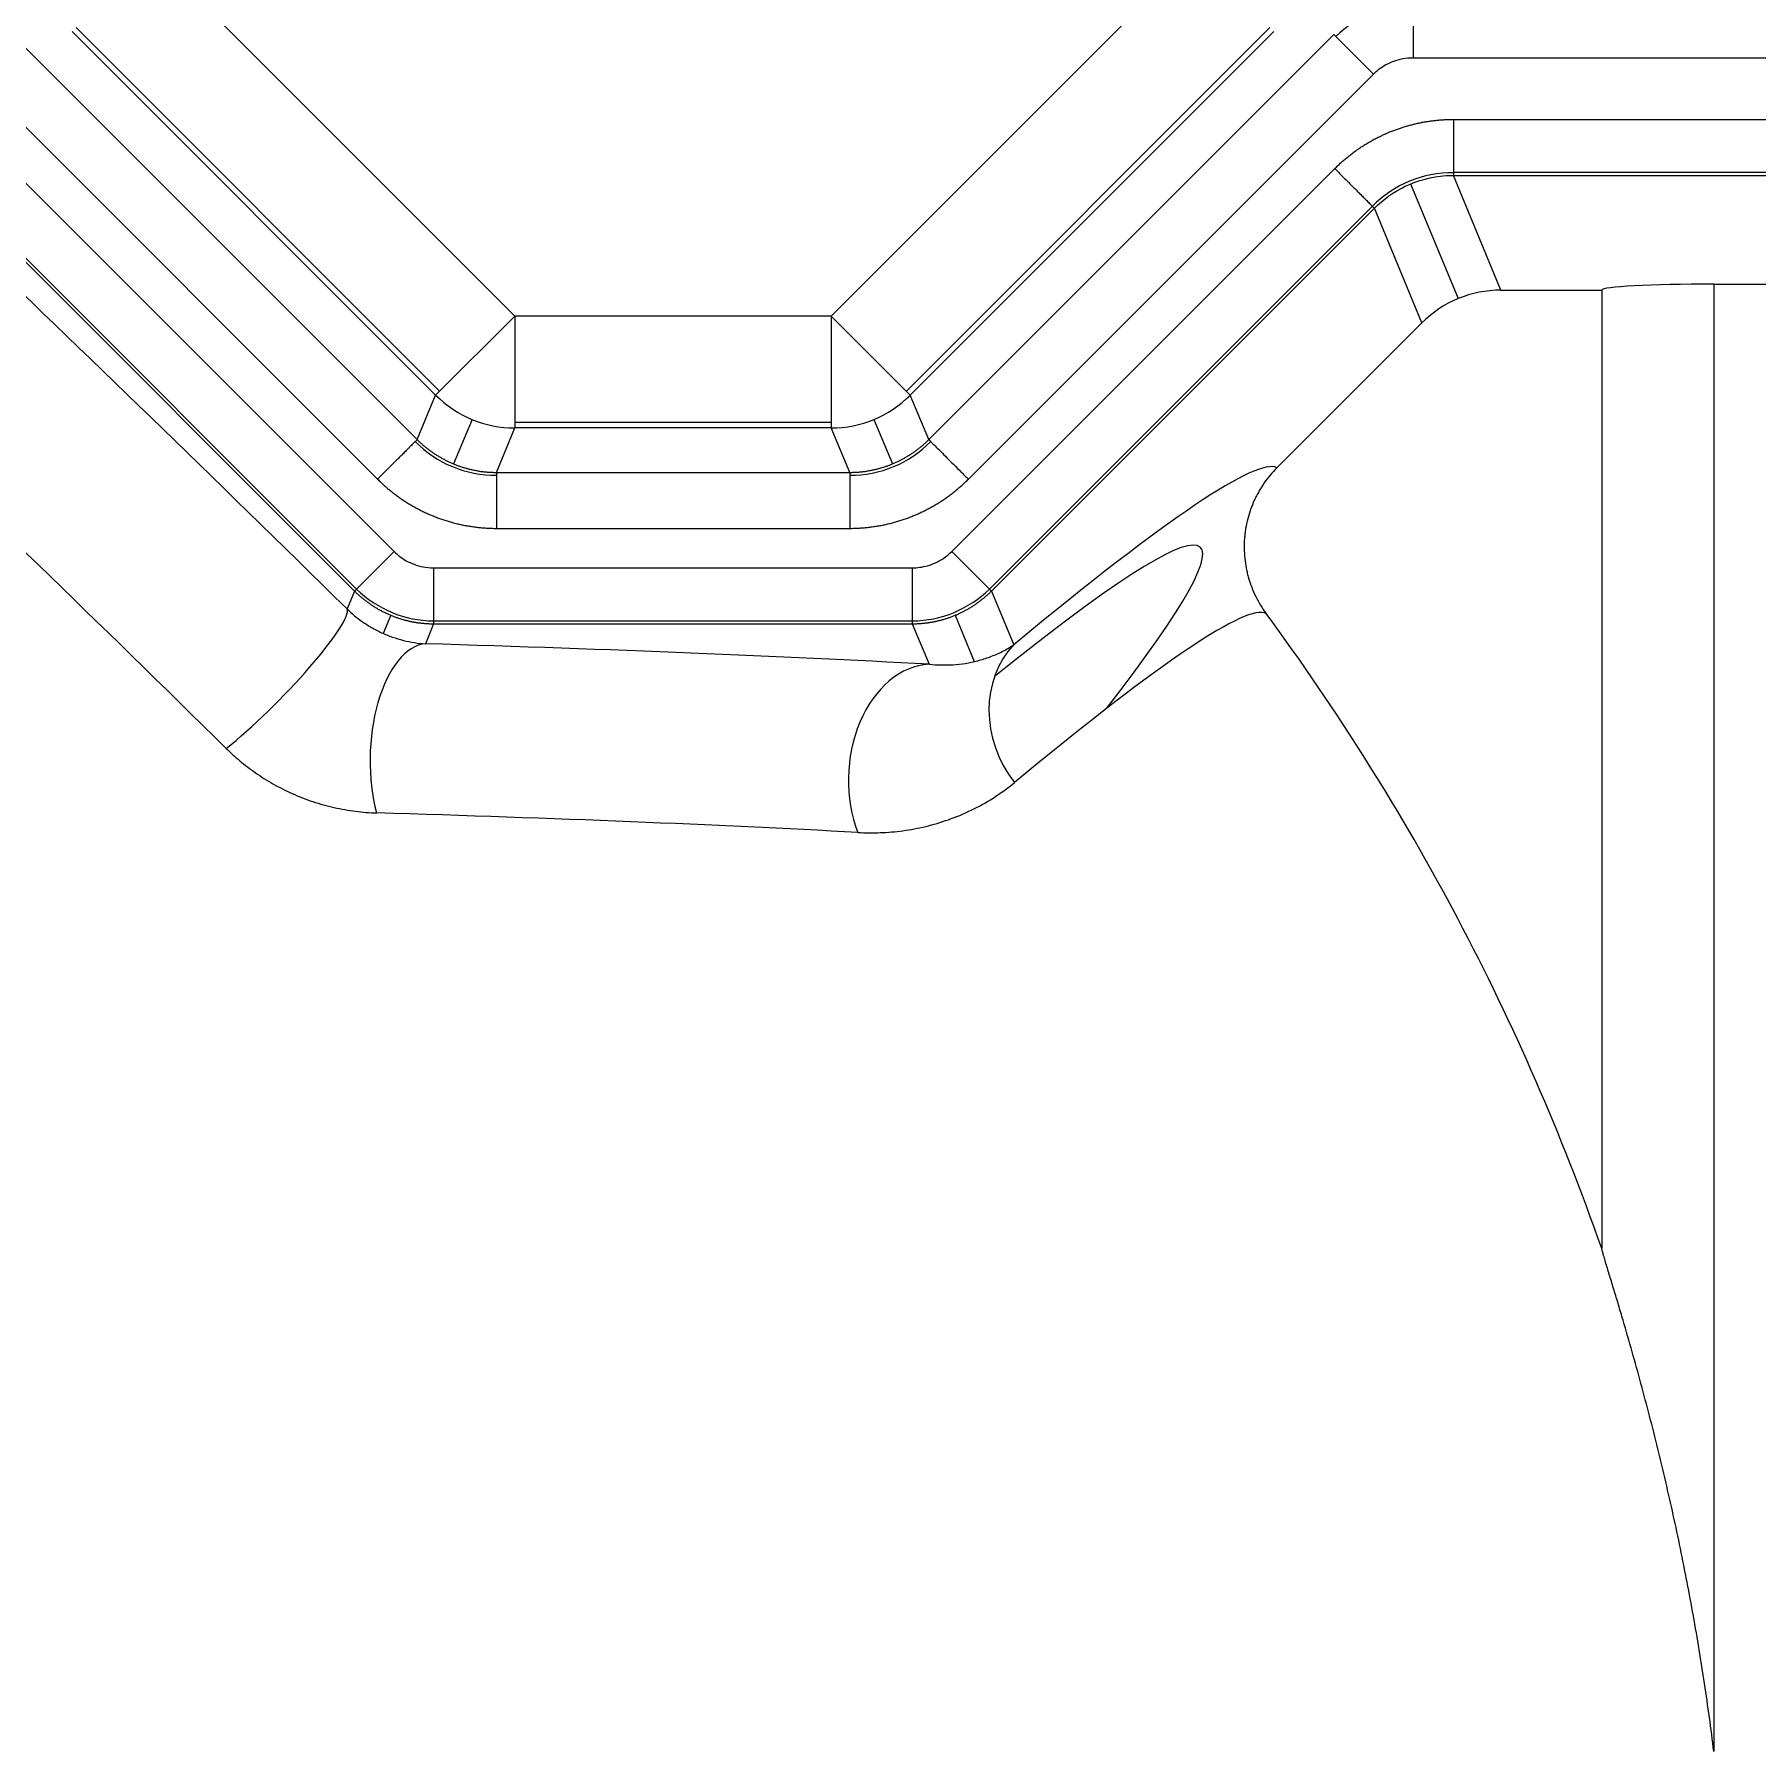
# Model space of a CAD drawing. Header units: millimetres. Extents: x 409 to 2276, y 1039 to 1674.
# Drawn here: x 1619.43 to 1634.8, y 1374.77 to 1390.09 of the extents above; entities that cross this region are included whole.
import ezdxf

# ---------------------------------------------------------------- set-up
doc = ezdxf.new("R2010")
doc.units = ezdxf.units.MM
doc.layers.add('粗实线层', color=7, linetype='Continuous', lineweight=35)

msp = doc.modelspace()

# ---------------------------------------------------------------- linework, layer by layer
at = {"layer": '粗实线层', "lineweight": 20}
for p, q in [((1623.715, 1387.581), (1620.471, 1390.825)), ((1629.781, 1390.825), (1626.538, 1387.581)), ((1631.73, 1390.386), (1631.73, 1389.886)), ((1623.044, 1386.91), (1619.8, 1390.154)), ((1630.452, 1390.154), (1627.209, 1386.91)), ((1619.229, 1390.093), (1622.844, 1386.478)), ((1623.008, 1386.875), (1619.765, 1390.119)), ((1630.488, 1390.119), (1627.244, 1386.875)), ((1627.409, 1386.478), (1631.024, 1390.093)), ((1631.024, 1390.093), (1631.377, 1389.74)), ((1631.73, 1389.886), (1729.523, 1389.886)), ((1618.876, 1389.74), (1622.491, 1386.125)), ((1627.762, 1386.125), (1631.377, 1389.74)), ((1632.091, 1389.335), (1729.162, 1389.335)), ((1632.091, 1389.335), (1632.091, 1388.836)), ((1619.221, 1388.897), (1622.637, 1385.48)), ((1627.615, 1385.48), (1631.032, 1388.897)), ((1631.709, 1388.759), (1632.133, 1387.737)), ((1729.162, 1388.861), (1632.091, 1388.861)), ((1632.091, 1388.836), (1729.162, 1388.836)), ((1632.515, 1387.813), (1632.091, 1388.836)), ((1618.868, 1388.543), (1622.284, 1385.127)), ((1622.302, 1385.145), (1618.885, 1388.561)), ((1631.367, 1388.561), (1627.951, 1385.145)), ((1627.968, 1385.127), (1631.385, 1388.543)), ((1631.809, 1387.52), (1631.385, 1388.543)), ((1634.414, 1387.865), (1634.414, 1374.772)), ((1634.414, 1387.865), (1636.914, 1387.865)), ((1632.515, 1387.813), (1633.414, 1387.813)), ((1633.414, 1387.813), (1633.414, 1379.26)), ((1623.715, 1387.581), (1623.008, 1386.875)), ((1626.538, 1387.581), (1623.715, 1387.581)), ((1623.715, 1387.581), (1623.715, 1386.583)), ((1626.538, 1387.581), (1626.538, 1386.583)), ((1626.538, 1387.581), (1627.244, 1386.875)), ((1630.516, 1386.227), (1631.809, 1387.52)), ((1622.844, 1386.478), (1623.008, 1386.875)), ((1627.409, 1386.478), (1627.244, 1386.875)), ((1623.333, 1386.659), (1623.168, 1386.262)), ((1626.538, 1386.632), (1623.715, 1386.632)), ((1626.92, 1386.659), (1627.084, 1386.262)), ((1623.55, 1386.186), (1623.715, 1386.583)), ((1626.538, 1386.583), (1623.715, 1386.583)), ((1626.703, 1386.186), (1626.538, 1386.583)), ((1623.55, 1386.186), (1626.703, 1386.186)), ((1623.55, 1385.686), (1626.703, 1385.686)), ((1622.637, 1385.48), (1622.284, 1385.127)), ((1627.615, 1385.48), (1627.968, 1385.127)), ((1622.99, 1385.334), (1622.99, 1384.835)), ((1622.99, 1385.334), (1627.262, 1385.334)), ((1627.262, 1385.334), (1627.262, 1384.835)), ((1622.284, 1385.127), (1622.218, 1384.967)), ((1627.968, 1385.127), (1628.167, 1384.648)), ((1622.609, 1384.912), (1622.541, 1384.748)), ((1627.644, 1384.912), (1627.815, 1384.497)), ((1622.99, 1384.835), (1622.917, 1384.656)), ((1627.262, 1384.859), (1622.99, 1384.859)), ((1622.99, 1384.835), (1627.262, 1384.835)), ((1627.262, 1384.835), (1627.412, 1384.474))]:
    msp.add_line(p, q, dxfattribs=at)
msp.add_arc((1613.126, 1372.161), 21.494, 19.2849, 36.4349, dxfattribs=at)
for centre, major_axis, ratio, start_param, end_param in [((1631.741, 1389.359), (0.383, -0.925), 0.998395, 2.759745, 3.52344), ((1632.082, 1387.859), (-0.383, 0.925), 0.998395, 5.88077, 6.6856), ((1623.418, 1382.453), (-12.688, 12.688), 0.052336, 4.859266, 5.139117), ((1634.414, 1387.813), (-1, 0), 0.052408, 4.712389, 6.283185), ((1632.516, 1386.811), (-0.383, 0.925), 0.998395, 5.891054, 6.675317), ((1622.286, 1381.321), (-12.124, 12.124), 0.052336, 4.859266, 5.139117), ((1623.715, 1387.581), (-0.924, 0.383), 0.998395, 1.178665, 1.962928), ((1626.538, 1387.581), (-0.924, -0.383), 0.998395, 1.178665, 1.962928), ((1623.541, 1387.162), (0.383, 0.925), 0.998395, 2.739177, 3.544008), ((1626.712, 1387.162), (-0.383, 0.925), 0.998395, 2.739177, 3.544008), ((1614.802, 1370.486), (-15.73, -15.73), 0.052336, 3.15851, 3.646994), ((1614.802, 1370.486), (-15.031, -15.031), 0.052336, 2.750099, 3.591554), ((1623.002, 1385.861), (-0.383, -0.925), 0.998395, 5.901338, 6.665033), ((1627.251, 1385.861), (0.383, -0.925), 0.998395, 5.901338, 6.665033), ((1621.512, 1384.26), (0.702, 0.713), 0.146148, 4.011817, 6.230257), ((1615.402, 1369.885), (-15.031, -15.031), 0.052336, 3.157201, 3.646995), ((1622.917, 1383.658), (0.03, 1), 0.49273, 0.06018, 2.121926), ((1613.126, 1383.753), (-19.842, 0), 0.052336, 3.908682, 4.196388), ((1628.873, 1383.942), (-0.637, 0.771), 0.873781, 0.107825, 1.528148), ((1627.412, 1383.475), (0.054, 0.999), 0.718947, 0.075367, 2.137111), ((1613.126, 1382.284), (-18.961, 0), 0.052336, 3.908682, 4.196388)]:
    msp.add_ellipse(centre, major_axis=major_axis, ratio=ratio, start_param=start_param, end_param=end_param, dxfattribs=at)
for points in [[(1631.377, 1389.74), (1631.393, 1389.756), (1631.428, 1389.787), (1631.487, 1389.825), (1631.556, 1389.857), (1631.636, 1389.88), (1631.697, 1389.886), (1631.73, 1389.886)], [(1622.637, 1385.48), (1622.653, 1385.465), (1622.686, 1385.436), (1622.745, 1385.396), (1622.814, 1385.364), (1622.895, 1385.34), (1622.957, 1385.334), (1622.99, 1385.334)], [(1627.262, 1385.334), (1627.284, 1385.334), (1627.328, 1385.337), (1627.397, 1385.351), (1627.469, 1385.377), (1627.543, 1385.418), (1627.592, 1385.457), (1627.615, 1385.48)], [(1622.218, 1384.967), (1622.238, 1384.947), (1622.281, 1384.908), (1622.354, 1384.853), (1622.435, 1384.801), (1622.525, 1384.754), (1622.621, 1384.715), (1622.721, 1384.685), (1622.819, 1384.665), (1622.884, 1384.658), (1622.917, 1384.656)], [(1627.412, 1384.474), (1627.447, 1384.47), (1627.518, 1384.466), (1627.627, 1384.468), (1627.736, 1384.48), (1627.846, 1384.503), (1627.956, 1384.538), (1628.063, 1384.584), (1628.133, 1384.625), (1628.167, 1384.648)], [(1621.139, 1383.723), (1621.177, 1383.685), (1621.259, 1383.611), (1621.398, 1383.504), (1621.554, 1383.405), (1621.727, 1383.318), (1621.912, 1383.245), (1622.103, 1383.192), (1622.293, 1383.159), (1622.419, 1383.149), (1622.482, 1383.147)], [(1626.777, 1382.972), (1626.842, 1382.969), (1626.975, 1382.968), (1627.178, 1382.985), (1627.381, 1383.023), (1627.585, 1383.083), (1627.787, 1383.166), (1627.984, 1383.275), (1628.112, 1383.367), (1628.173, 1383.418)]]:
    msp.add_open_spline(points, degree=3, dxfattribs=at)
for points, degree, knots in [([(1631.032, 1388.897), (1631.247, 1389.111), (1631.53, 1389.226), (1631.801, 1389.335), (1632.091, 1389.335)], 2, [0, 0, 0, 0.5, 0.5, 1, 1, 1]), ([(1631.385, 1388.543), (1631.465, 1388.624), (1631.662, 1388.763), (1631.92, 1388.831), (1632.068, 1388.836), (1632.091, 1388.836)], 3, [0, 0, 0, 0, 0.43417, 0.911466, 1, 1, 1, 1]), ([(1622.844, 1386.478), (1622.847, 1386.475), (1622.854, 1386.468), (1622.865, 1386.457), (1622.876, 1386.447), (1622.887, 1386.437), (1622.898, 1386.428), (1622.909, 1386.418), (1622.921, 1386.409), (1622.932, 1386.399), (1622.944, 1386.39), (1622.956, 1386.381), (1622.968, 1386.373), (1622.98, 1386.364), (1622.992, 1386.356), (1623.004, 1386.348), (1623.017, 1386.34), (1623.03, 1386.332), (1623.042, 1386.324), (1623.055, 1386.317), (1623.068, 1386.31), (1623.081, 1386.303), (1623.094, 1386.296), (1623.107, 1386.289), (1623.121, 1386.283), (1623.134, 1386.276), (1623.147, 1386.27), (1623.161, 1386.264), (1623.175, 1386.259), (1623.188, 1386.253), (1623.202, 1386.248), (1623.216, 1386.243), (1623.23, 1386.238), (1623.244, 1386.233), (1623.258, 1386.229), (1623.273, 1386.225), (1623.287, 1386.221), (1623.301, 1386.217), (1623.315, 1386.213), (1623.33, 1386.21), (1623.344, 1386.207), (1623.359, 1386.204), (1623.373, 1386.201), (1623.388, 1386.199), (1623.403, 1386.196), (1623.417, 1386.194), (1623.432, 1386.193), (1623.447, 1386.191), (1623.461, 1386.189), (1623.476, 1386.188), (1623.491, 1386.187), (1623.506, 1386.187), (1623.52, 1386.186), (1623.535, 1386.186), (1623.545, 1386.186), (1623.55, 1386.186)], 3, [0, 0, 0, 0, 0.018881, 0.03776, 0.056639, 0.075517, 0.094394, 0.11327, 0.132145, 0.151019, 0.169893, 0.188766, 0.207638, 0.22651, 0.24538, 0.264251, 0.28312, 0.301989, 0.320858, 0.339726, 0.358593, 0.37746, 0.396327, 0.415193, 0.434059, 0.452924, 0.47179, 0.490654, 0.509519, 0.528383, 0.547248, 0.566112, 0.584975, 0.603839, 0.622703, 0.641566, 0.66043, 0.679293, 0.698157, 0.71702, 0.735884, 0.754748, 0.773612, 0.792476, 0.81134, 0.830205, 0.84907, 0.867935, 0.8868, 0.905666, 0.924532, 0.943398, 0.962265, 0.981132, 1, 1, 1, 1]), ([(1626.703, 1386.186), (1626.707, 1386.186), (1626.717, 1386.186), (1626.732, 1386.186), (1626.747, 1386.187), (1626.762, 1386.187), (1626.777, 1386.188), (1626.791, 1386.189), (1626.806, 1386.191), (1626.821, 1386.193), (1626.835, 1386.194), (1626.85, 1386.196), (1626.865, 1386.199), (1626.879, 1386.201), (1626.894, 1386.204), (1626.908, 1386.207), (1626.923, 1386.21), (1626.937, 1386.213), (1626.952, 1386.217), (1626.966, 1386.221), (1626.98, 1386.225), (1626.994, 1386.229), (1627.008, 1386.233), (1627.022, 1386.238), (1627.036, 1386.243), (1627.05, 1386.248), (1627.064, 1386.253), (1627.078, 1386.259), (1627.092, 1386.264), (1627.105, 1386.27), (1627.119, 1386.276), (1627.132, 1386.283), (1627.145, 1386.289), (1627.159, 1386.296), (1627.172, 1386.303), (1627.185, 1386.31), (1627.198, 1386.317), (1627.21, 1386.324), (1627.223, 1386.332), (1627.236, 1386.34), (1627.248, 1386.348), (1627.261, 1386.356), (1627.273, 1386.364), (1627.285, 1386.373), (1627.297, 1386.382), (1627.309, 1386.39), (1627.32, 1386.399), (1627.332, 1386.409), (1627.343, 1386.418), (1627.355, 1386.428), (1627.366, 1386.437), (1627.377, 1386.447), (1627.387, 1386.457), (1627.398, 1386.468), (1627.405, 1386.475), (1627.409, 1386.478)], 3, [0, 0, 0, 0, 0.01888, 0.03776, 0.056638, 0.075516, 0.094392, 0.113268, 0.132143, 0.151017, 0.169891, 0.188764, 0.207636, 0.226507, 0.245378, 0.264248, 0.283117, 0.301986, 0.320855, 0.339722, 0.35859, 0.377457, 0.396323, 0.415189, 0.434055, 0.452921, 0.471786, 0.490651, 0.509515, 0.52838, 0.547244, 0.566108, 0.584972, 0.603835, 0.622699, 0.641563, 0.660426, 0.67929, 0.698154, 0.717017, 0.735881, 0.754745, 0.773609, 0.792473, 0.811338, 0.830203, 0.849068, 0.867933, 0.886798, 0.905664, 0.924531, 0.943397, 0.962264, 0.981132, 1, 1, 1, 1]), ([(1627.409, 1386.478), (1627.41, 1386.477), (1627.413, 1386.474), (1627.424, 1386.463), (1627.431, 1386.455), (1627.45, 1386.437), (1627.461, 1386.425), (1627.487, 1386.399), (1627.502, 1386.385), (1627.535, 1386.352), (1627.57, 1386.317), (1627.61, 1386.277), (1627.652, 1386.235), (1627.673, 1386.214), (1627.717, 1386.17), (1627.739, 1386.147), (1627.762, 1386.125)], 3, [0, 0, 0, 0, 0.125, 0.125, 0.25, 0.25, 0.375, 0.375, 0.5, 0.5, 0.625, 0.75, 0.75, 0.875, 0.875, 1, 1, 1, 1]), ([(1623.55, 1386.186), (1623.55, 1386.184), (1623.55, 1386.179), (1623.55, 1386.164), (1623.55, 1386.154), (1623.55, 1386.127), (1623.55, 1386.111), (1623.55, 1386.074), (1623.55, 1386.053), (1623.55, 1386.008), (1623.55, 1385.983), (1623.55, 1385.929), (1623.55, 1385.901), (1623.55, 1385.842), (1623.55, 1385.812), (1623.55, 1385.75), (1623.55, 1385.718), (1623.55, 1385.686)], 3, [0, 0, 0, 0, 0.125, 0.125, 0.25, 0.25, 0.375, 0.375, 0.5, 0.5, 0.625, 0.625, 0.75, 0.75, 0.875, 0.875, 1, 1, 1, 1]), ([(1630.516, 1386.227), (1630.474, 1386.185), (1630.436, 1386.14), (1630.385, 1386.067), (1630.37, 1386.042), (1630.348, 1386.004), (1630.34, 1385.991), (1630.327, 1385.964), (1630.32, 1385.951), (1630.289, 1385.883), (1630.27, 1385.828), (1630.248, 1385.742), (1630.241, 1385.713), (1630.234, 1385.669), (1630.232, 1385.654), (1630.229, 1385.625), (1630.227, 1385.61), (1630.222, 1385.536), (1630.223, 1385.477), (1630.232, 1385.389), (1630.236, 1385.36), (1630.245, 1385.316), (1630.248, 1385.301), (1630.255, 1385.272), (1630.258, 1385.258), (1630.279, 1385.187), (1630.3, 1385.132), (1630.339, 1385.053), (1630.354, 1385.027), (1630.385, 1384.976), (1630.401, 1384.951), (1630.419, 1384.927)], 3, [0, 0, 0, 0, 0.125, 0.125, 0.1875, 0.1875, 0.21875, 0.21875, 0.25, 0.25, 0.375, 0.375, 0.4375, 0.4375, 0.46875, 0.46875, 0.5, 0.5, 0.625, 0.625, 0.6875, 0.6875, 0.71875, 0.71875, 0.75, 0.75, 0.875, 0.875, 0.9375, 0.9375, 1, 1, 1, 1]), ([(1622.491, 1386.125), (1622.496, 1386.12), (1622.505, 1386.111), (1622.52, 1386.097), (1622.535, 1386.083), (1622.55, 1386.069), (1622.565, 1386.056), (1622.58, 1386.042), (1622.596, 1386.029), (1622.612, 1386.017), (1622.628, 1386.004), (1622.644, 1385.992), (1622.66, 1385.979), (1622.676, 1385.967), (1622.693, 1385.956), (1622.71, 1385.944), (1622.726, 1385.933), (1622.743, 1385.922), (1622.761, 1385.911), (1622.778, 1385.901), (1622.795, 1385.89), (1622.813, 1385.88), (1622.831, 1385.87), (1622.849, 1385.861), (1622.867, 1385.851), (1622.885, 1385.842), (1622.903, 1385.833), (1622.921, 1385.825), (1622.94, 1385.816), (1622.958, 1385.808), (1622.977, 1385.8), (1622.996, 1385.793), (1623.015, 1385.785), (1623.034, 1385.778), (1623.053, 1385.771), (1623.072, 1385.765), (1623.091, 1385.758), (1623.111, 1385.752), (1623.13, 1385.746), (1623.15, 1385.741), (1623.169, 1385.736), (1623.189, 1385.73), (1623.209, 1385.726), (1623.228, 1385.721), (1623.248, 1385.717), (1623.268, 1385.713), (1623.288, 1385.709), (1623.308, 1385.706), (1623.328, 1385.703), (1623.348, 1385.7), (1623.368, 1385.697), (1623.388, 1385.695), (1623.408, 1385.693), (1623.429, 1385.691), (1623.449, 1385.69), (1623.469, 1385.688), (1623.489, 1385.687), (1623.51, 1385.687), (1623.53, 1385.686), (1623.543, 1385.686), (1623.55, 1385.686)], 3, [0, 0, 0, 0, 0.01726, 0.03452, 0.051778, 0.069035, 0.086291, 0.103545, 0.120799, 0.138051, 0.155303, 0.172554, 0.189803, 0.207052, 0.2243, 0.241547, 0.258794, 0.27604, 0.293286, 0.310532, 0.327779, 0.345025, 0.362271, 0.379517, 0.396764, 0.41401, 0.431257, 0.448503, 0.465749, 0.482995, 0.500241, 0.517486, 0.534731, 0.551975, 0.569219, 0.586461, 0.603703, 0.620944, 0.638184, 0.655423, 0.67266, 0.689897, 0.707132, 0.724366, 0.741598, 0.758829, 0.77606, 0.793289, 0.810517, 0.827745, 0.844971, 0.862198, 0.879424, 0.896649, 0.913875, 0.9311, 0.948325, 0.96555, 0.982775, 1, 1, 1, 1]), ([(1626.703, 1385.686), (1626.709, 1385.686), (1626.723, 1385.686), (1626.743, 1385.687), (1626.763, 1385.688), (1626.784, 1385.688), (1626.804, 1385.69), (1626.824, 1385.691), (1626.844, 1385.693), (1626.865, 1385.695), (1626.885, 1385.697), (1626.905, 1385.7), (1626.925, 1385.703), (1626.945, 1385.706), (1626.965, 1385.709), (1626.985, 1385.713), (1627.005, 1385.717), (1627.025, 1385.721), (1627.045, 1385.726), (1627.064, 1385.731), (1627.084, 1385.736), (1627.104, 1385.741), (1627.123, 1385.746), (1627.142, 1385.752), (1627.162, 1385.758), (1627.181, 1385.765), (1627.2, 1385.771), (1627.219, 1385.778), (1627.238, 1385.785), (1627.257, 1385.793), (1627.276, 1385.8), (1627.295, 1385.808), (1627.313, 1385.817), (1627.332, 1385.825), (1627.35, 1385.834), (1627.368, 1385.842), (1627.386, 1385.852), (1627.404, 1385.861), (1627.422, 1385.871), (1627.44, 1385.88), (1627.458, 1385.891), (1627.475, 1385.901), (1627.492, 1385.911), (1627.51, 1385.922), (1627.527, 1385.933), (1627.543, 1385.944), (1627.56, 1385.956), (1627.577, 1385.968), (1627.593, 1385.98), (1627.609, 1385.992), (1627.625, 1386.004), (1627.641, 1386.017), (1627.657, 1386.03), (1627.672, 1386.043), (1627.688, 1386.056), (1627.703, 1386.069), (1627.718, 1386.083), (1627.733, 1386.097), (1627.747, 1386.111), (1627.757, 1386.12), (1627.762, 1386.125)], 3, [0, 0, 0, 0, 0.01726, 0.03452, 0.051778, 0.069035, 0.086291, 0.103545, 0.120799, 0.138051, 0.155303, 0.172554, 0.189803, 0.207052, 0.2243, 0.241547, 0.258794, 0.27604, 0.293286, 0.310532, 0.327779, 0.345025, 0.362271, 0.379517, 0.396764, 0.41401, 0.431256, 0.448503, 0.465749, 0.482995, 0.500241, 0.517486, 0.534731, 0.551975, 0.569219, 0.586461, 0.603703, 0.620944, 0.638184, 0.655423, 0.67266, 0.689897, 0.707132, 0.724366, 0.741598, 0.758829, 0.77606, 0.793289, 0.810517, 0.827745, 0.844971, 0.862198, 0.879424, 0.896649, 0.913875, 0.9311, 0.948325, 0.96555, 0.982775, 1, 1, 1, 1]), ([(1622.284, 1385.127), (1622.288, 1385.124), (1622.295, 1385.117), (1622.306, 1385.106), (1622.316, 1385.096), (1622.327, 1385.087), (1622.338, 1385.077), (1622.35, 1385.067), (1622.361, 1385.058), (1622.373, 1385.049), (1622.384, 1385.04), (1622.396, 1385.031), (1622.408, 1385.022), (1622.42, 1385.013), (1622.433, 1385.005), (1622.445, 1384.997), (1622.457, 1384.989), (1622.47, 1384.981), (1622.483, 1384.973), (1622.495, 1384.966), (1622.508, 1384.959), (1622.521, 1384.952), (1622.534, 1384.945), (1622.548, 1384.938), (1622.561, 1384.932), (1622.574, 1384.926), (1622.588, 1384.919), (1622.601, 1384.914), (1622.615, 1384.908), (1622.629, 1384.902), (1622.643, 1384.897), (1622.657, 1384.892), (1622.671, 1384.887), (1622.685, 1384.883), (1622.699, 1384.878), (1622.713, 1384.874), (1622.727, 1384.87), (1622.741, 1384.866), (1622.756, 1384.863), (1622.77, 1384.859), (1622.785, 1384.856), (1622.799, 1384.853), (1622.814, 1384.85), (1622.828, 1384.848), (1622.843, 1384.846), (1622.858, 1384.843), (1622.872, 1384.842), (1622.887, 1384.84), (1622.902, 1384.839), (1622.916, 1384.837), (1622.931, 1384.836), (1622.946, 1384.836), (1622.961, 1384.835), (1622.976, 1384.835), (1622.986, 1384.835), (1622.99, 1384.835)], 3, [0, 0, 0, 0, 0.018859, 0.037718, 0.056578, 0.075438, 0.094298, 0.113158, 0.132018, 0.150879, 0.16974, 0.188601, 0.207463, 0.226325, 0.245187, 0.264049, 0.282912, 0.301775, 0.320639, 0.339503, 0.358367, 0.377231, 0.396096, 0.414962, 0.433827, 0.452693, 0.47156, 0.490427, 0.509294, 0.528161, 0.547029, 0.565898, 0.584766, 0.603635, 0.622505, 0.641374, 0.660245, 0.679116, 0.697987, 0.716859, 0.735731, 0.754604, 0.773478, 0.792351, 0.811226, 0.830101, 0.848977, 0.867853, 0.88673, 0.905608, 0.924486, 0.943364, 0.962243, 0.981121, 1, 1, 1, 1]), ([(1627.262, 1384.835), (1627.267, 1384.835), (1627.277, 1384.835), (1627.292, 1384.835), (1627.307, 1384.836), (1627.321, 1384.836), (1627.336, 1384.837), (1627.351, 1384.839), (1627.366, 1384.84), (1627.38, 1384.842), (1627.395, 1384.843), (1627.41, 1384.846), (1627.424, 1384.848), (1627.439, 1384.85), (1627.453, 1384.853), (1627.468, 1384.856), (1627.482, 1384.859), (1627.497, 1384.863), (1627.511, 1384.866), (1627.525, 1384.87), (1627.54, 1384.874), (1627.554, 1384.878), (1627.568, 1384.883), (1627.582, 1384.887), (1627.596, 1384.892), (1627.61, 1384.897), (1627.624, 1384.902), (1627.637, 1384.908), (1627.651, 1384.913), (1627.665, 1384.919), (1627.678, 1384.925), (1627.692, 1384.932), (1627.705, 1384.938), (1627.718, 1384.945), (1627.731, 1384.952), (1627.744, 1384.959), (1627.757, 1384.966), (1627.77, 1384.973), (1627.783, 1384.981), (1627.795, 1384.989), (1627.808, 1384.997), (1627.82, 1385.005), (1627.832, 1385.013), (1627.844, 1385.022), (1627.856, 1385.031), (1627.868, 1385.039), (1627.88, 1385.049), (1627.891, 1385.058), (1627.903, 1385.067), (1627.914, 1385.077), (1627.925, 1385.086), (1627.936, 1385.096), (1627.947, 1385.106), (1627.958, 1385.117), (1627.965, 1385.124), (1627.968, 1385.127)], 3, [0, 0, 0, 0, 0.018859, 0.037718, 0.056578, 0.075438, 0.094298, 0.113158, 0.132018, 0.150879, 0.16974, 0.188601, 0.207463, 0.226325, 0.245187, 0.264049, 0.282912, 0.301775, 0.320639, 0.339503, 0.358367, 0.377231, 0.396096, 0.414962, 0.433827, 0.452693, 0.47156, 0.490427, 0.509294, 0.528161, 0.547029, 0.565897, 0.584766, 0.603635, 0.622505, 0.641374, 0.660245, 0.679116, 0.697987, 0.716859, 0.735731, 0.754604, 0.773478, 0.792351, 0.811226, 0.830101, 0.848977, 0.867853, 0.88673, 0.905608, 0.924486, 0.943364, 0.962243, 0.981121, 1, 1, 1, 1]), ([(1634.414, 1374.772), (1634.39, 1374.975), (1634.362, 1375.177), (1634.301, 1375.581), (1634.268, 1375.782), (1634.196, 1376.184), (1634.157, 1376.384), (1634.096, 1376.683), (1634.074, 1376.783), (1634.031, 1376.982), (1634.008, 1377.081), (1633.962, 1377.278), (1633.939, 1377.376), (1633.891, 1377.572), (1633.866, 1377.669), (1633.816, 1377.863), (1633.79, 1377.959), (1633.738, 1378.15), (1633.712, 1378.245), (1633.659, 1378.434), (1633.632, 1378.527), (1633.598, 1378.643), (1633.591, 1378.666), (1633.577, 1378.711), (1633.571, 1378.734), (1633.551, 1378.802), (1633.537, 1378.846), (1633.518, 1378.91), (1633.511, 1378.932), (1633.499, 1378.974), (1633.492, 1378.994), (1633.48, 1379.034), (1633.474, 1379.053), (1633.463, 1379.091), (1633.457, 1379.109), (1633.449, 1379.135), (1633.447, 1379.144), (1633.442, 1379.16), (1633.44, 1379.168), (1633.433, 1379.191), (1633.429, 1379.204), (1633.424, 1379.222), (1633.422, 1379.228), (1633.419, 1379.238), (1633.417, 1379.246), (1633.416, 1379.253), (1633.415, 1379.257), (1633.414, 1379.259), (1633.414, 1379.26)], 3, [0, 0, 0, 0, 0.125, 0.125, 0.25, 0.25, 0.375, 0.375, 0.4375, 0.4375, 0.5, 0.5, 0.5625, 0.5625, 0.625, 0.625, 0.6875, 0.6875, 0.75, 0.75, 0.8125, 0.8125, 0.828125, 0.828125, 0.84375, 0.84375, 0.875, 0.875, 0.890625, 0.890625, 0.90625, 0.90625, 0.921875, 0.921875, 0.9375, 0.9375, 0.945312, 0.945312, 0.953125, 0.953125, 0.96875, 0.96875, 0.976562, 0.976562, 0.984375, 0.992187, 0.992187, 1, 1, 1, 1])]:
    msp.add_open_spline(points, degree=degree, knots=knots, dxfattribs=at)
for points, weights in [([(1631.032, 1388.897), (1631.23, 1388.698), (1631.374, 1388.554), (1631.385, 1388.543)], [1.15918143932, 0.946940010618, 0.946939520228, 1.15917996815]), ([(1622.844, 1386.478), (1622.834, 1386.468), (1622.689, 1386.324), (1622.491, 1386.125)], [1.159181298, 0.946940280976, 0.946939567336, 1.15917915708]), ([(1626.703, 1386.186), (1626.703, 1386.171), (1626.703, 1385.967), (1626.703, 1385.686)], [1.15918129403, 0.946940280974, 0.94693956866, 1.15917915708])]:
    msp.add_rational_spline(points, weights, degree=3, dxfattribs=at)

doc.saveas('drawing.dxf')
